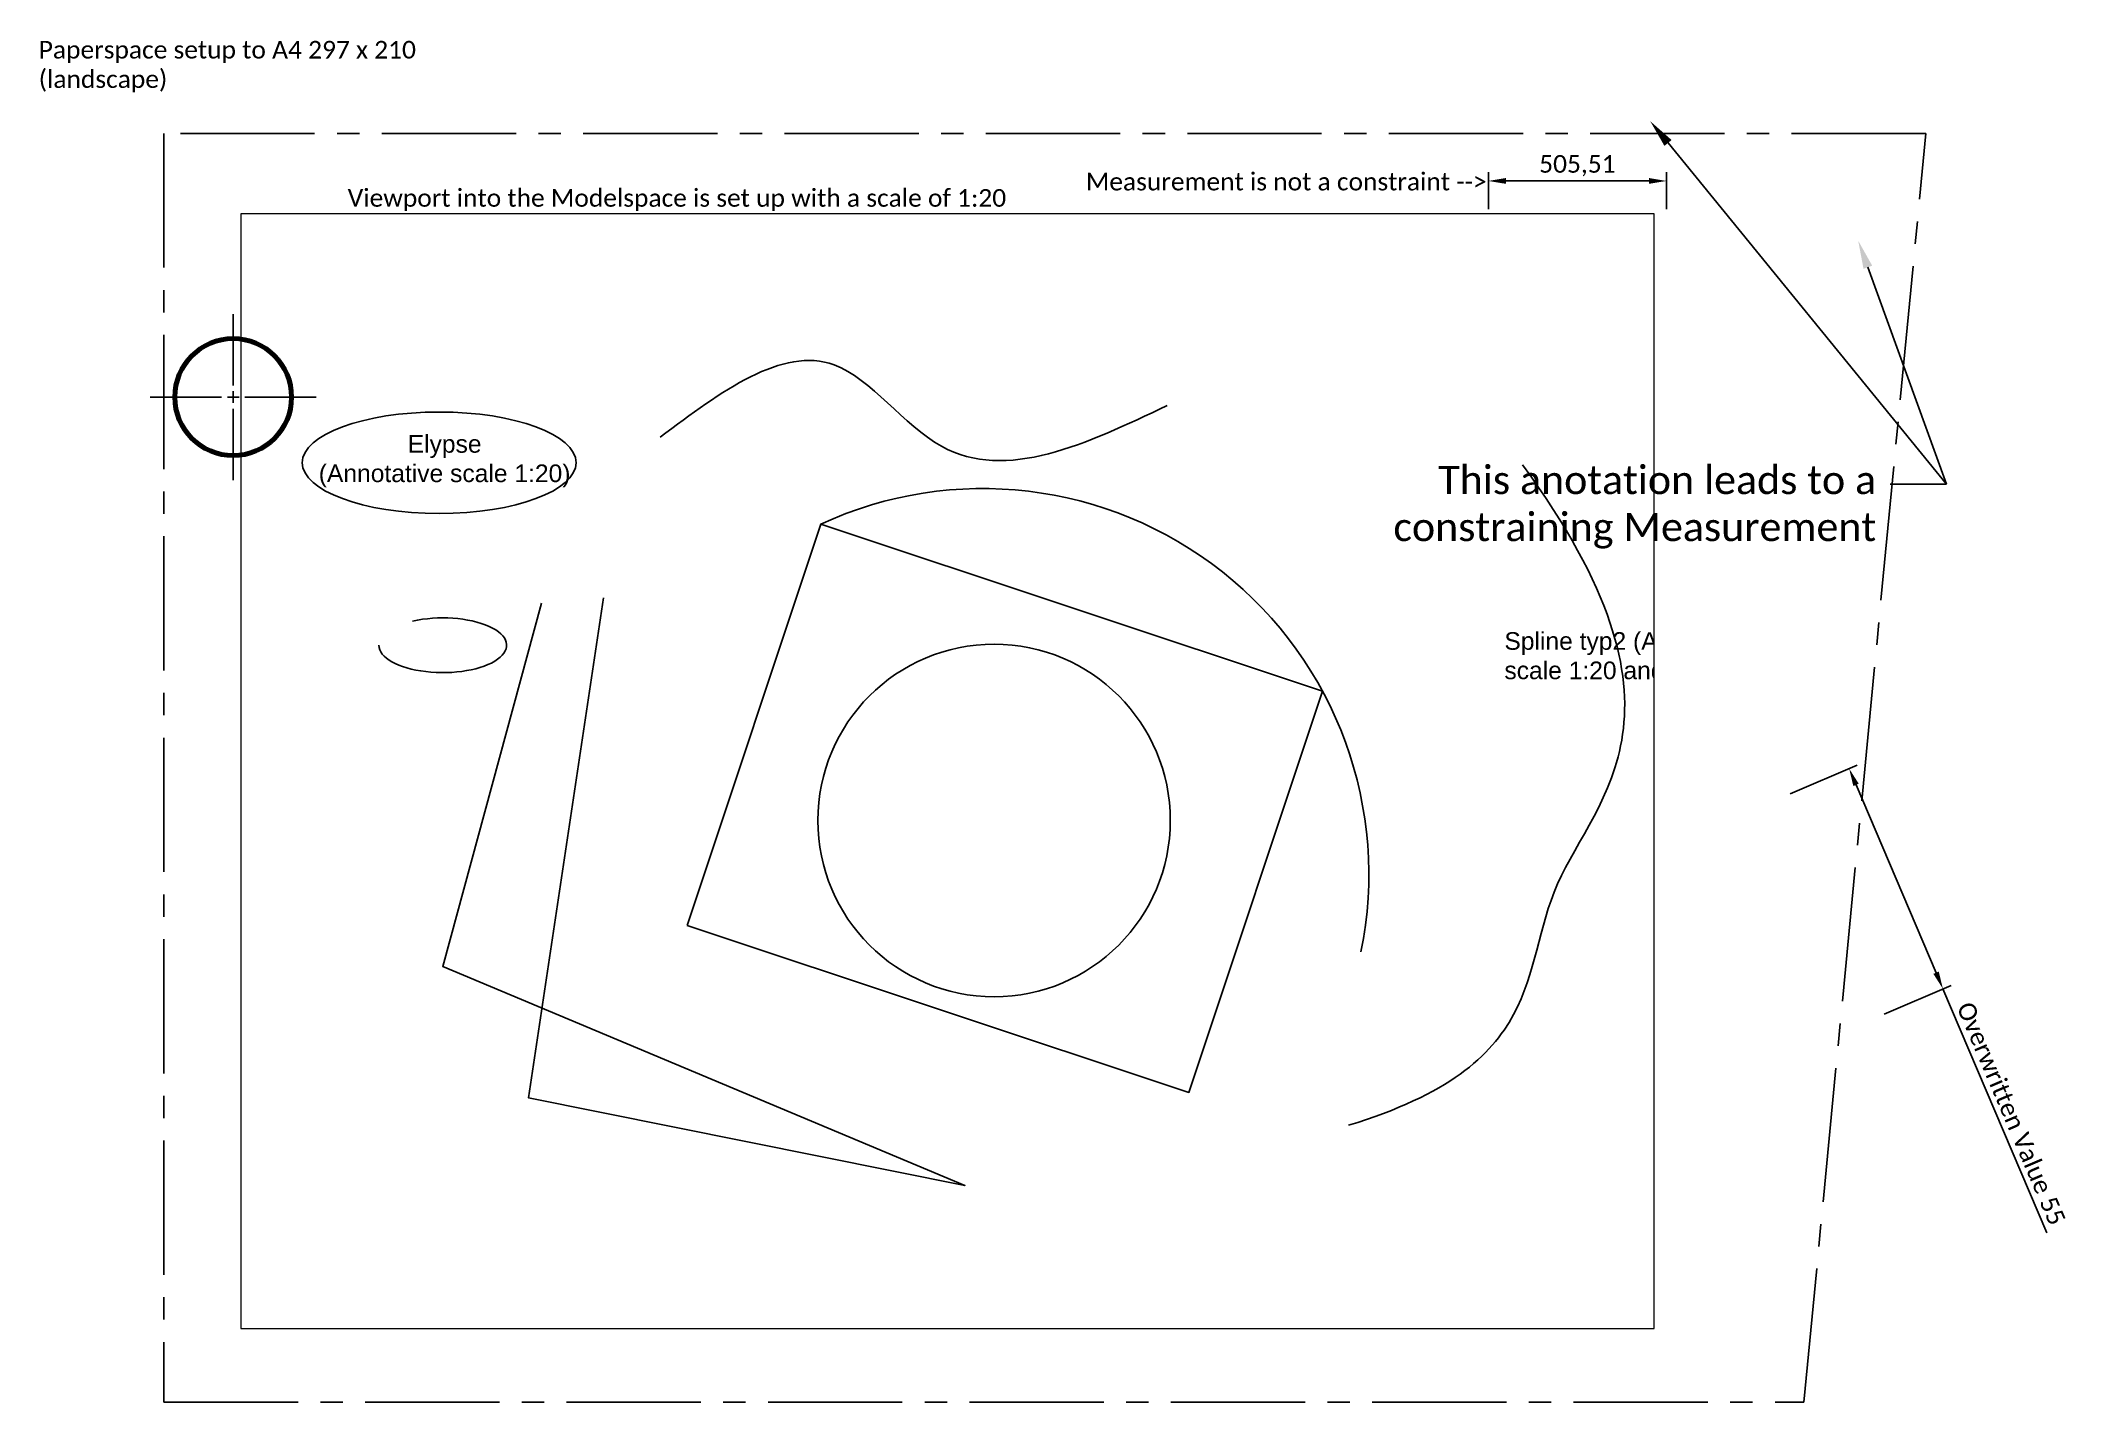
# Paper-space layout 'Layout1(Viewportsa and Measurement)' of a CAD drawing. Header units: millimetres. Extents: x -17 to 271, y 7 to 200.
# The model-space entities are those that its viewports show. They can reach past a viewport. Long polylines and large blocks are cut down to what shows.
import ezdxf
from ezdxf import colors
from ezdxf.entities.mleader import LeaderData, LeaderLine
from ezdxf.math import Vec2, Vec3

# ---------------------------------------------------------------- set-up
doc = ezdxf.new("R2010")
doc.units = ezdxf.units.MM
doc.linetypes.add('CENTER2', pattern=[28.575, 19.05, -3.175, 3.175, -3.175])
for name, color, linetype in [('0 @ 1', 7, 'Continuous'), ('0 @ 20', 7, 'Continuous'), ('0 @ 40', 7, 'Continuous')]:
    doc.layers.add(name, color=color, linetype=linetype)
doc.styles.add('Annotative', font='arial.ttf')
doc.styles.get("Standard").update_dxf_attribs({"font": 'calibri.ttf'})
doc.dimstyles.new('ISO-25', dxfattribs={"dimtxt": 2.5, "dimasz": 2.5, "dimexe": 1.25, "dimexo": 0.625, "dimtad": 1, "dimtxsty": 'Standard', "dimcen": 2.5, "dimadec": 0, "dimazin": 0, "dimtfac": 1, "dimtmove": 0, "dimatfit": 3, "dimfxl": 1, "dimarcsym": 0})

# ---------------------------------------------------------------- blocks, each defined once
blk = doc.blocks.new('*D2')
at = {"color": 0, "lineweight": -2, "transparency": 16777216}
for p, q in [((187.93, 176.12), (187.93, 181.39)), ((210.7, 180.14), (190.43, 180.14)), ((213.2, 176.12), (213.2, 181.39))]:
    blk.add_line(p, q, dxfattribs=at)
at = {"color": 0, "transparency": 16777216}
for points in [[(190.43, 180.56), (190.43, 179.73), (187.93, 180.14)], [(210.7, 180.56), (210.7, 179.73), (213.2, 180.14)]]:
    blk.add_solid(points, dxfattribs=at)
at = {"layer": 'Defpoints', "color": 0, "transparency": 16777216}
for p in [(187.93, 180.14), (187.93, 175.5), (213.2, 175.5)]:
    blk.add_point(p, dxfattribs=at)
at = {"color": 0, "transparency": 16777216, "insert": (200.56, 182.31), "char_height": 2.5, "attachment_point": 5}
blk.add_mtext('505,51', dxfattribs=at)
blk = doc.blocks.new('*D6')
at = {"color": 0, "lineweight": -2, "transparency": 16777216}
for p, q in [((230.76, 93.21), (240.27, 97.27)), ((240.1, 94.48), (251.45, 67.83)), ((244.07, 61.97), (253.58, 66.02)), ((252.43, 65.53), (267.18, 30.91))]:
    blk.add_line(p, q, dxfattribs=at)
at = {"color": 0, "transparency": 16777216}
for points in [[(240.48, 94.64), (239.71, 94.31), (239.12, 96.78)], [(251.83, 67.99), (251.07, 67.67), (252.43, 65.53)]]:
    blk.add_solid(points, dxfattribs=at)
at = {"layer": 'Defpoints', "color": 0, "transparency": 16777216}
for p in [(230.18, 92.97), (252.43, 65.53), (243.49, 61.72)]:
    blk.add_point(p, dxfattribs=at)
at = {"color": 0, "transparency": 16777216, "insert": (262.12, 47.85), "char_height": 2.5, "attachment_point": 5, "rotation": 293.079}
blk.add_mtext('Overwritten Value 55', dxfattribs=at)
blk = doc.blocks.new('*U7')
at = {"color": 0, "linetype": 'CENTER2', "transparency": 16777216}
for p, q in [((0, 1.66), (0, 11.79)), ((-11.79, 0), (-1.66, 0)), ((1.66, 0), (11.79, 0)), ((0, -11.79), (0, -1.66))]:
    blk.add_line(p, q, dxfattribs=at)
at = {"color": 0, "linetype": 'Continuous', "transparency": 16777216}
for p, q in [((-0.83, 0), (0.83, 0)), ((0, -0.83), (0, 0.83))]:
    blk.add_line(p, q, dxfattribs=at)
blk = doc.blocks.new('*U10')
at = {"layer": '0 @ 1', "insert": (1871.5, 2597.4), "char_height": 2.5, "attachment_point": 1, "style": 'Annotative'}
blk.add_mtext_dynamic_manual_height_columns('Spline typ1 (Annotative scale 1:40 and 1:1)', width=958.144, gutter_width=0.312, heights=[0], dxfattribs=at)
at = {"layer": '0 @ 40', "insert": (1871.5, 2597.4), "char_height": 100, "attachment_point": 1, "style": 'Annotative'}
blk.add_mtext_dynamic_manual_height_columns('Spline typ1 (Annotative scale 1:40 and 1:1)', width=1591.8, gutter_width=12.5, heights=[0], dxfattribs=at)
blk = doc.blocks.new('*U11')
at = {"layer": '0 @ 1', "insert": (3495.1, 1818.2), "char_height": 2.5, "attachment_point": 1, "style": 'Annotative'}
blk.add_mtext_dynamic_manual_height_columns('Spline typ2 (Annotative scale 1:20 and 1:1)', width=958.144, gutter_width=0.312, heights=[0], dxfattribs=at)
at = {"layer": '0 @ 20', "insert": (3495.1, 1818.2), "char_height": 50, "attachment_point": 1, "style": 'Annotative'}
blk.add_mtext_dynamic_manual_height_columns('Spline typ2 (Annotative scale 1:20 and 1:1)', width=795.9, gutter_width=6.25, heights=[0], dxfattribs=at)

msp = doc.modelspace()

# ---------------------------------------------------------------- linework, layer by layer
msp.add_lwpolyline([(1176.5, 985.9), (2599.8, 512.5), (2978.6, 1651.1), (1555.3, 2124.6)], close=True)
msp.add_lwpolyline([(762.4, 1900.2), (482.6, 869.8), (1964.1, 248.5), (726.1, 497), (938.5, 1915.7)])
msp.add_circle((2047, 1284), 500)
msp.add_arc((2015, 1130.4), 1095.3, 348.46068, 114.81338)
msp.add_ellipse((472.3, 2298.9), major_axis=(388.5, 0), ratio=0.370426)
msp.add_ellipse((482.6, 1781.1), major_axis=(-181.3, 0), ratio=0.428394, start_param=0, end_param=5.204198)
msp.add_open_spline([(1099.6, 2371.7), (1272.9, 2501.1), (1570, 2723), (1946.6, 2179.8), (2309.6, 2352.3), (2538.3, 2461)], degree=3, knots=[0, 0, 0, 0, 534.319328, 916.512201, 1567.410754, 1567.410754, 1567.410754, 1567.410754])
msp.add_open_spline([(3546.4, 2293), (4061, 1589.7), (3451.9, 1117.4), (3619.9, 592.5), (3052.9, 419.3)], degree=3)

# ---------------------------------------------------------------- block references
for name in ['*U10', '*U11']:
    msp.add_blockref(name, (0, 0))

# ---------------------------------------------------------------- texts
at = {"layer": '0 @ 20', "insert": (487.8, 2303.1), "char_height": 50, "attachment_point": 5, "style": 'Annotative'}
msp.add_mtext_dynamic_manual_height_columns('Elypse \\P(Annotative scale 1:20)', width=795.9, gutter_width=6.25, heights=[0], dxfattribs=at)

psp = doc.layouts.new('Layout1(Viewportsa and Measurement)')

# ---------------------------------------------------------------- linework, layer by layer
at = {"linetype": 'CENTER2'}
psp.add_lwpolyline([(0, 6.89273), (232.69, 6.89273), (250, 186.89273), (0, 186.89273)], close=True, dxfattribs=at)
at = {"lineweight": 120}
psp.add_circle((9.83917, 149.47701), 8.29318, dxfattribs=at)

# ---------------------------------------------------------------- block references
at = {"linetype": 'CENTER2'}
psp.add_blockref('*U7', (9.83917, 149.47701), dxfattribs=at)

# ---------------------------------------------------------------- texts
at = {"char_height": 2.5, "attachment_point": 1}
for s, width, insert in [('Paperspace setup to A4 297 x 210 (landscape)', 56.1468338, (-17.75189, 200.00753)), ('Viewport into the Modelspace is set up with a scale of 1:20', 205.6, (26.08589, 178.98529)), ('Measurement is not a constraint -->', 58.462167, (130.81533, 181.29966))]:
    psp.add_mtext_dynamic_manual_height_columns(s, width=width, gutter_width=12.5, heights=[0], dxfattribs=dict(at, insert=insert))

# ---------------------------------------------------------------- dimensions: what is measured, and where the dimension line sits
dim = psp.add_linear_dim(base=(187.92689, 180.14247), p1=(213.20261, 175.5), p2=(187.92689, 175.5), dimstyle='ISO-25', override={"dimlfac": -20})
dim.commit()
dim.dimension.update_dxf_attribs({"geometry": '*D2', "text_midpoint": (200.56475, 182.30882)})
dim = psp.add_aligned_dim(p1=(230.18172, 92.96768), p2=(243.49489, 61.72362), distance=9.71332, text='Overwritten Value 55', dimstyle='ISO-25', override={"dimlfac": -20})
dim.commit()
dim.dimension.update_dxf_attribs({"geometry": '*D6', "text_midpoint": (262.12119, 47.84722)})

# ---------------------------------------------------------------- leaders
ml = psp.add_multileader_mtext('Standard')
ml.set_content('{\\C256;This anotation leads to a \\Pconstraining Measurement}', color=256)
ml.set_leader_properties()
ml.build(insert=Vec2(0, 0))
ctx = ml.context
ctx.base_point, ctx.plane_origin = Vec3(175.36117, 137.13367), Vec3(258.15867, 157.57732)
ctx.text_align_type = 2
notes = []
notes.append((ctx, [(0, (1, 1, 0), (252.94917, 137.13367), (-1, 0), 8, [(0, [(240.40778, 171.65643)], 0, []), (1, [(210.88728, 188.62852)], 0, [])])]))
ctx.mtext.insert, ctx.mtext.alignment, ctx.mtext.flow_direction = Vec3(242.94917, 139.72167), 3, 5
for ctx, leaders in notes:
    for number, flags, end, landing, length, lines in leaders:
        leader = LeaderData()
        leader.index, (leader.has_last_leader_line, leader.has_dogleg_vector, leader.attachment_direction) = number, flags
        leader.last_leader_point, leader.dogleg_vector, leader.dogleg_length = Vec3(end), Vec3(landing), length
        for number, points, colour, breaks in lines:
            line = LeaderLine()
            line.index, line.vertices, line.color, line.breaks = number, Vec3.list(points), colors.encode_raw_color(colour), breaks
            leader.lines.append(line)
        ctx.leaders.append(leader)

# ---------------------------------------------------------------- viewports
at = {"layer": '0'}
vp = psp.add_viewport(center=(111.19203, 96.43238), size=(200.54816, 158.1352343), view_center_point=(1914.85974, 1424.12832), view_height=3162.7046884, dxfattribs=at)
vp.frozen_layers = ['0 @ 1', '0 @ 40']

doc.saveas('drawing.dxf')
